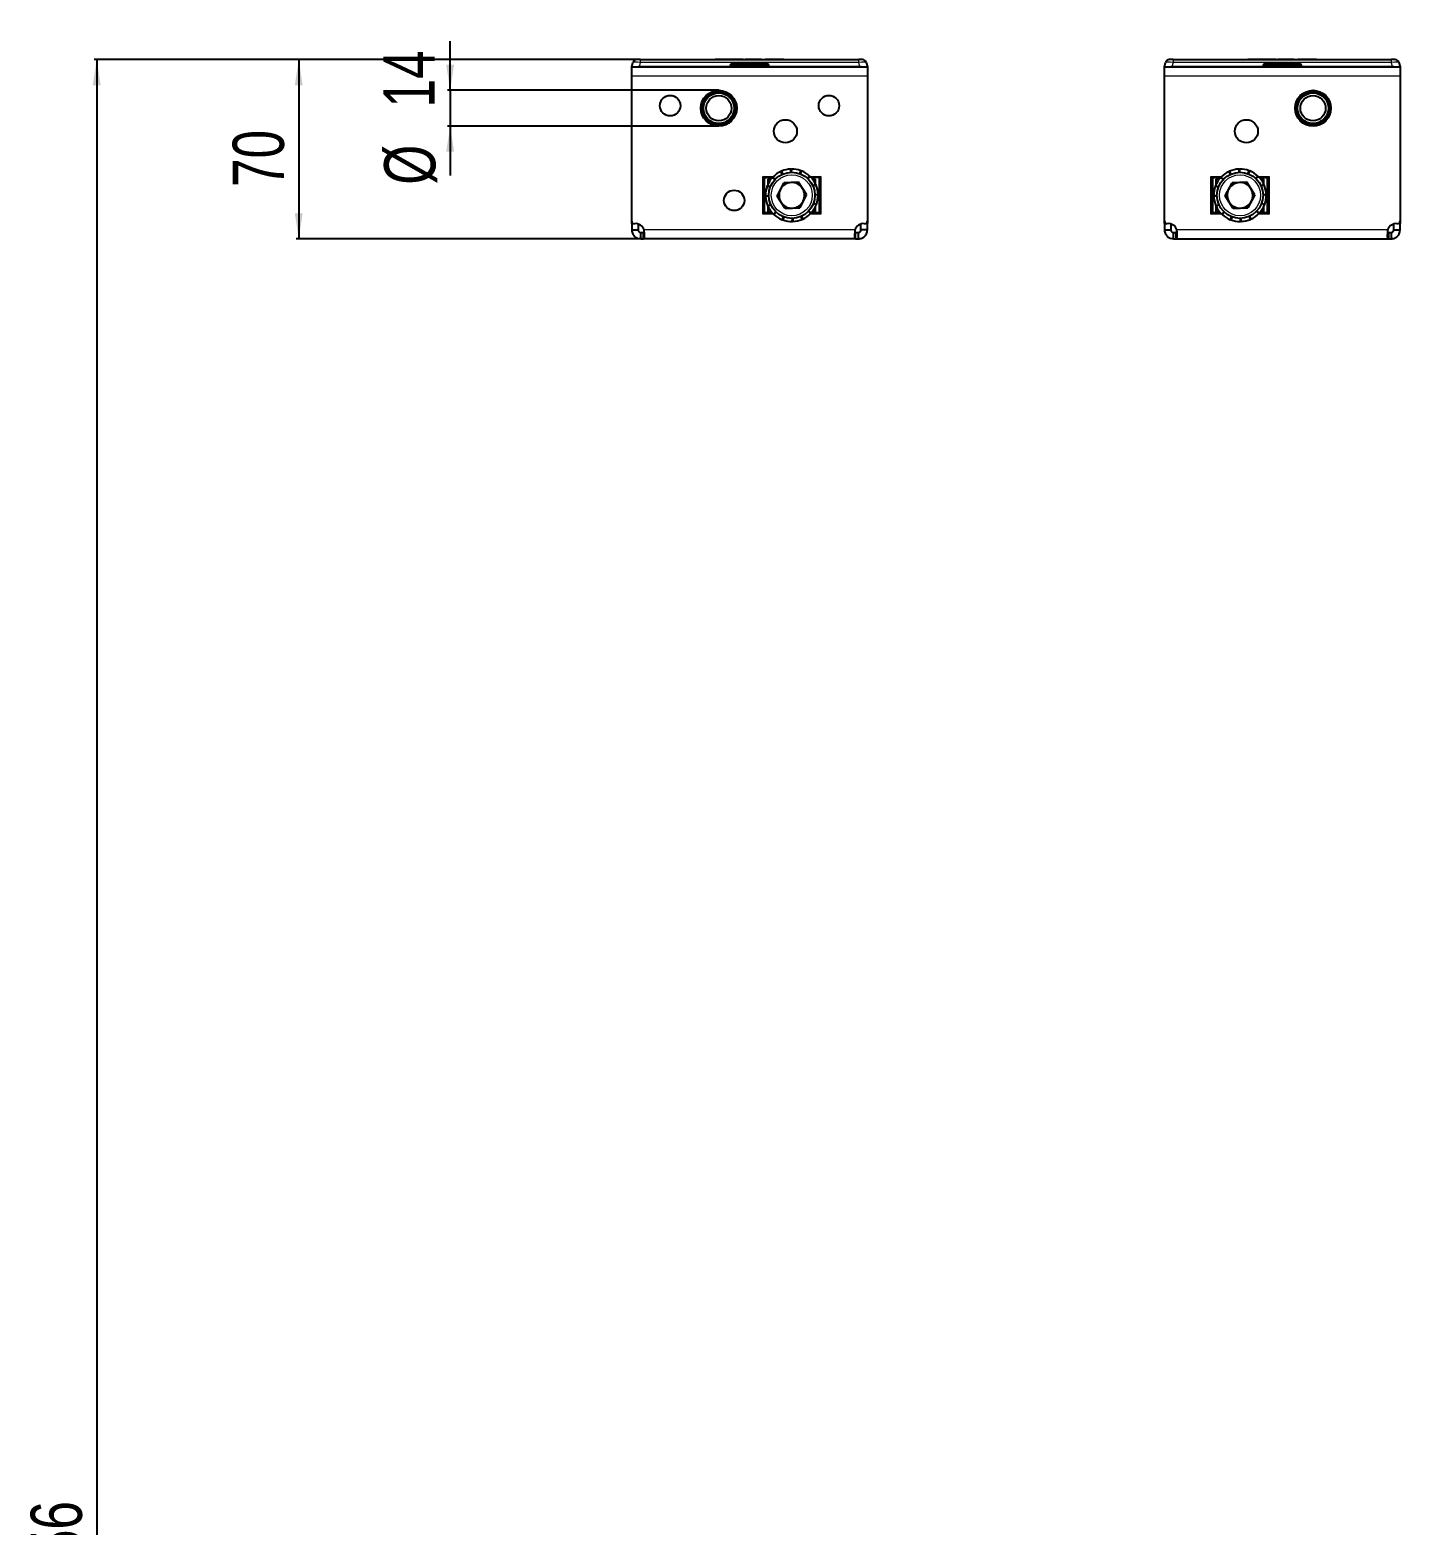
# Model space of a CAD drawing. Header units: millimetres. Extents: x 535 to 3880, y -1571 to 658.
# Drawn here: x 535 to 1070, y -987 to -403 of the extents above; entities that cross this region are included whole.
import ezdxf

# ---------------------------------------------------------------- set-up
doc = ezdxf.new("R2010")
doc.units = ezdxf.units.MM
doc.layers.add('FORMAT', color=7, linetype='Continuous')
doc.styles.add('SLDTEXTSTYLE0', font='TXT', dxfattribs={"width": 0.75})
doc.dimstyles.new('SLDDIMSTYLE0', dxfattribs={"dimtxt": 20, "dimasz": 10, "dimexe": 0, "dimexo": 0.0625, "dimgap": 5, "dimtad": 2, "dimdec": 1, "dimrnd": 1e-09, "dimzin": 12, "dimdsep": 46, "dimtxsty": 'SLDTEXTSTYLE0', "dimsah": 1, "dimcen": 0.09, "dimadec": 0, "dimazin": 3, "dimtfac": 1, "dimtofl": 0, "dimtmove": 0, "dimatfit": 3, "dimfxl": 0, "dimfrac": 2, "dimtolj": 1, "dimtzin": 12, "dimarcsym": 0})
doc.dimstyles.new('SLDDIMSTYLE1', dxfattribs={"dimtxt": 20, "dimasz": 10, "dimexe": 0, "dimexo": 0.0625, "dimgap": 5, "dimtad": 2, "dimdec": 1, "dimrnd": 1e-09, "dimzin": 12, "dimdsep": 46, "dimtxsty": 'SLDTEXTSTYLE0', "dimsah": 1, "dimcen": 0.09, "dimadec": 0, "dimazin": 3, "dimtfac": 1, "dimtmove": 0, "dimatfit": 0, "dimfxl": 0, "dimfrac": 2, "dimtolj": 1, "dimtzin": 12, "dimarcsym": 0})

# ---------------------------------------------------------------- blocks, each defined once
blk = doc.blocks.new('_D_6')
at = {"layer": 'FORMAT'}
for p, q in [((772.3, -414.72), (639.41, -414.72)), ((640.41, -414.72), (640.41, -484.72)), ((774.99, -484.72), (639.41, -484.72))]:
    blk.add_line(p, q, dxfattribs=at)
for points in [[(640.41, -414.72), (638.87, -424.72), (641.94, -424.72)], [(640.41, -484.72), (641.94, -474.72), (638.87, -474.72)]]:
    blk.add_solid(points, dxfattribs=at)
at = {"layer": 'FORMAT', "insert": (614.62, -464.5), "char_height": 20, "attachment_point": 1, "rotation": 90, "style": 'SLDTEXTSTYLE0'}
blk.add_mtext('70', dxfattribs=at)
blk = doc.blocks.new('_D_7')
at = {"layer": 'FORMAT'}
for p, q in [((772.3, -414.72), (560.52, -414.72)), ((561.52, -414.72), (561.52, -1570.72)), ((772.3, -1570.72), (560.52, -1570.72))]:
    blk.add_line(p, q, dxfattribs=at)
for points in [[(561.52, -414.72), (559.98, -424.72), (563.06, -424.72)], [(561.52, -1570.72), (563.06, -1560.72), (559.98, -1560.72)]]:
    blk.add_solid(points, dxfattribs=at)
at = {"layer": 'FORMAT', "insert": (535.74, -1022.28), "char_height": 20, "attachment_point": 1, "rotation": 90, "style": 'SLDTEXTSTYLE0'}
blk.add_mtext('1156', dxfattribs=at)
blk = doc.blocks.new('_D_8')
at = {"layer": 'FORMAT'}
for p, q in [((699.53, -426.72), (699.53, -407.49)), ((804.4, -426.72), (698.53, -426.72)), ((699.53, -426.72), (699.53, -440.72)), ((804.4, -440.72), (698.53, -440.72)), ((699.53, -440.72), (699.53, -459.95))]:
    blk.add_line(p, q, dxfattribs=at)
for points in [[(699.53, -426.72), (701.07, -416.72), (697.99, -416.72)], [(699.53, -440.72), (697.99, -450.72), (701.07, -450.72)]]:
    blk.add_solid(points, dxfattribs=at)
at = {"layer": 'FORMAT', "char_height": 20, "attachment_point": 1, "rotation": 90, "style": 'SLDTEXTSTYLE0'}
for s, insert in [('14', (673.44, -433.42)), ('%%c', (673.75, -463.58))]:
    blk.add_mtext(s, dxfattribs=dict(at, insert=insert))

msp = doc.modelspace()

# ---------------------------------------------------------------- linework, layer by layer
at = {"color": 7, "linetype": 'Continuous', "lineweight": 25}
for p, q in [((802.98, -414.52), (802.98, -414.72)), ((808.64, -414.52), (808.7, -414.52)), ((808.7, -414.52), (808.7, -414.72)), ((808.7, -414.52), (809.83, -414.52)), ((809.83, -414.52), (809.83, -414.72)), ((809.83, -414.52), (812.5, -414.52)), ((812.5, -414.52), (812.5, -414.72)), ((812.5, -414.52), (813.99, -414.52)), ((813.99, -414.52), (813.99, -414.72)), ((814.8, -414.5), (814.8, -414.72)), ((818.27, -414.52), (821.09, -414.52)), ((821.09, -414.52), (821.09, -414.72)), ((822.24, -414.52), (822.24, -414.72)), ((822.49, -414.52), (822.49, -414.72)), ((823.73, -414.52), (823.73, -414.72)), ((824.16, -414.52), (829.41, -414.52)), ((829.84, -414.52), (829.84, -414.72)), ((1010.98, -414.52), (1010.98, -414.72)), ((1016.64, -414.52), (1016.7, -414.52)), ((1016.7, -414.52), (1016.7, -414.72)), ((1016.7, -414.52), (1017.83, -414.52)), ((1017.83, -414.52), (1017.83, -414.72)), ((1017.83, -414.52), (1020.5, -414.52)), ((1020.5, -414.52), (1020.5, -414.72)), ((1020.5, -414.52), (1021.99, -414.52)), ((1021.99, -414.52), (1021.99, -414.72)), ((1022.8, -414.5), (1022.8, -414.72)), ((1026.27, -414.52), (1029.09, -414.52)), ((1029.09, -414.52), (1029.09, -414.72)), ((1030.24, -414.52), (1030.24, -414.72)), ((1030.49, -414.52), (1030.49, -414.72)), ((1031.73, -414.52), (1031.73, -414.72)), ((1032.16, -414.52), (1037.41, -414.52)), ((1037.84, -414.52), (1037.84, -414.72)), ((770.41, -417.52), (770.86, -415.83)), ((770.41, -417.72), (770.41, -417.52)), ((770.41, -421.22), (770.41, -417.72)), ((862.41, -417.72), (770.41, -417.72)), ((773.76, -414.72), (772.31, -414.72)), ((808.91, -417.52), (773.31, -417.52)), ((773.76, -414.72), (859.06, -414.72)), ((808.91, -417.02), (808.91, -417.52)), ((808.91, -417.72), (808.91, -417.52)), ((823.41, -416.52), (809.41, -416.52)), ((823.91, -417.52), (823.91, -417.02)), ((859.51, -417.52), (823.91, -417.52)), ((823.91, -417.72), (823.91, -417.52)), ((860.51, -414.72), (859.06, -414.72)), ((861.96, -415.83), (862.41, -417.52)), ((862.41, -417.52), (862.41, -417.72)), ((862.41, -417.72), (862.41, -421.22)), ((978.41, -417.52), (978.86, -415.83)), ((978.41, -417.72), (978.41, -417.52)), ((978.41, -421.22), (978.41, -417.72)), ((1070.41, -417.72), (978.41, -417.72)), ((981.76, -414.72), (980.31, -414.72)), ((1016.91, -417.52), (981.31, -417.52)), ((981.76, -414.72), (1067.06, -414.72)), ((1016.91, -417.02), (1016.91, -417.52)), ((1016.91, -417.72), (1016.91, -417.52)), ((1031.41, -416.52), (1017.41, -416.52)), ((1031.91, -417.52), (1031.91, -417.02)), ((1067.51, -417.52), (1031.91, -417.52)), ((1031.91, -417.72), (1031.91, -417.52)), ((1068.51, -414.72), (1067.06, -414.72)), ((1069.96, -415.83), (1070.41, -417.52)), ((1070.41, -417.52), (1070.41, -417.72)), ((1070.41, -417.72), (1070.41, -421.22)), ((770.41, -477.82), (770.41, -421.22)), ((862.41, -421.22), (862.41, -477.82)), ((978.41, -477.82), (978.41, -421.22)), ((1070.41, -421.22), (1070.41, -477.82)), ((821.91, -460.72), (821.56, -460.37)), ((821.91, -460.72), (821.91, -474.72)), ((825.43, -460.72), (821.91, -460.72)), ((822.26, -461.07), (821.91, -460.72)), ((826.31, -461.6), (825.39, -460.76)), ((825.57, -460.57), (826.4, -461.51)), ((825.91, -460.97), (825.91, -461.24)), ((829.15, -459.54), (828.63, -458.41)), ((828.86, -458.31), (829.27, -459.49)), ((832.57, -458.73), (832.52, -457.48)), ((832.77, -457.47), (832.7, -458.72)), ((836.04, -459.28), (836.47, -458.11)), ((836.7, -458.2), (836.15, -459.33)), ((839.03, -461.12), (839.88, -460.2)), ((840.06, -460.37), (839.12, -461.21)), ((843.91, -460.72), (840.4, -460.72)), ((844.26, -460.37), (843.91, -460.72)), ((843.91, -460.72), (843.91, -474.72)), ((996.56, -460.37), (996.91, -460.72)), ((996.91, -460.72), (1000.43, -460.72)), ((996.91, -474.72), (996.91, -460.72)), ((996.91, -460.72), (997.26, -461.07)), ((1001.31, -461.61), (1000.39, -460.76)), ((1000.56, -460.58), (1001.39, -461.52)), ((1000.91, -460.97), (1000.91, -461.24)), ((1004.15, -459.55), (1003.63, -458.41)), ((1003.86, -458.31), (1004.26, -459.49)), ((1007.57, -458.73), (1007.52, -457.48)), ((1007.77, -457.47), (1007.69, -458.72)), ((1011.03, -459.28), (1011.47, -458.11)), ((1011.7, -458.2), (1011.15, -459.32)), ((1014.03, -461.12), (1014.88, -460.2)), ((1015.06, -460.37), (1014.12, -461.2)), ((1018.91, -460.72), (1015.4, -460.72)), ((1018.56, -461.07), (1018.91, -460.72)), ((1018.91, -460.72), (1019.26, -460.37)), ((1018.91, -474.72), (1018.91, -460.72)), ((824.47, -464.6), (823.3, -464.16)), ((823.39, -463.93), (824.52, -464.48)), ((823.66, -463.31), (823.66, -461.42)), ((824.83, -461.42), (823.66, -461.42)), ((827.15, -468), (829.79, -462.87)), ((835.55, -462.59), (829.79, -462.87)), ((838.68, -467.44), (835.55, -462.59)), ((842.16, -461.42), (841, -461.42)), ((841.09, -463.96), (842.23, -463.44)), ((842.33, -463.67), (841.14, -464.08)), ((842.16, -463.31), (842.16, -461.42)), ((999.47, -464.6), (998.3, -464.17)), ((998.39, -463.93), (999.52, -464.48)), ((998.66, -463.31), (998.66, -461.42)), ((999.83, -461.42), (998.66, -461.42)), ((1002.14, -467.97), (1004.82, -462.85)), ((1010.58, -462.6), (1004.82, -462.85)), ((1013.68, -467.48), (1010.58, -462.6)), ((1017.16, -461.42), (1016, -461.42)), ((1016.09, -463.96), (1017.22, -463.44)), ((1017.33, -463.66), (1016.14, -464.07)), ((1017.16, -463.31), (1017.16, -461.42)), ((822.66, -467.86), (823.92, -467.94)), ((823.92, -468.06), (822.67, -468.11)), ((823.5, -471.77), (824.68, -471.37)), ((824.73, -471.48), (823.6, -472)), ((823.66, -474.02), (823.66, -472.14)), ((830.27, -472.86), (827.15, -468)), ((830.27, -472.86), (836.04, -472.58)), ((838.68, -467.44), (836.04, -472.58)), ((842.44, -471.51), (841.31, -470.96)), ((841.35, -470.85), (842.52, -471.28)), ((841.91, -467.38), (843.16, -467.33)), ((843.16, -467.58), (841.91, -467.5)), ((842.16, -474.02), (842.16, -472.14)), ((997.66, -467.87), (998.92, -467.94)), ((998.92, -468.07), (997.67, -468.12)), ((998.5, -471.78), (999.68, -471.37)), ((999.74, -471.48), (998.6, -472.01)), ((998.66, -474.02), (998.66, -472.14)), ((1005.24, -472.84), (1002.14, -467.97)), ((1005.24, -472.84), (1011.01, -472.59)), ((1013.68, -467.48), (1011.01, -472.59)), ((1017.44, -471.51), (1016.31, -470.96)), ((1016.35, -470.84), (1017.53, -471.28)), ((1016.91, -467.37), (1018.15, -467.33)), ((1018.16, -467.58), (1016.91, -467.5)), ((1017.16, -474.02), (1017.16, -472.14)), ((770.41, -478.72), (770.41, -477.82)), ((770.41, -478.72), (770.41, -481.22)), ((821.91, -474.72), (821.56, -475.07)), ((822.26, -474.37), (821.91, -474.72)), ((821.91, -474.72), (825.43, -474.72)), ((823.66, -474.02), (824.83, -474.02)), ((825.76, -475.07), (826.7, -474.24)), ((826.8, -474.32), (825.95, -475.24)), ((829.12, -477.24), (829.67, -476.12)), ((829.79, -476.16), (829.35, -477.33)), ((833.05, -477.97), (833.13, -476.72)), ((833.26, -476.72), (833.3, -477.96)), ((836.96, -477.14), (836.56, -475.95)), ((836.67, -475.9), (837.19, -477.04)), ((840.26, -474.87), (839.43, -473.93)), ((839.51, -473.84), (840.43, -474.69)), ((839.91, -474.47), (839.91, -474.21)), ((843.91, -474.72), (840.4, -474.72)), ((841, -474.02), (842.16, -474.02)), ((843.91, -474.72), (843.56, -474.37)), ((844.26, -475.07), (843.91, -474.72)), ((862.41, -477.82), (862.41, -478.72)), ((862.41, -481.22), (862.41, -478.72)), ((978.41, -478.72), (978.41, -477.82)), ((978.41, -478.72), (978.41, -481.22)), ((996.56, -475.07), (996.91, -474.72)), ((996.91, -474.72), (997.26, -474.37)), ((1000.43, -474.72), (996.91, -474.72)), ((998.66, -474.02), (999.83, -474.02)), ((1000.77, -475.07), (1001.71, -474.24)), ((1001.8, -474.33), (1000.95, -475.24)), ((1004.13, -477.25), (1004.67, -476.12)), ((1004.79, -476.16), (1004.36, -477.34)), ((1008.06, -477.97), (1008.13, -476.72)), ((1008.26, -476.71), (1008.31, -477.96)), ((1011.97, -477.13), (1011.56, -475.95)), ((1011.67, -475.9), (1012.2, -477.03)), ((1015.26, -474.87), (1014.43, -473.93)), ((1014.52, -473.84), (1015.43, -474.68)), ((1014.91, -474.47), (1014.91, -474.2)), ((1015.4, -474.72), (1018.91, -474.72)), ((1016, -474.02), (1017.16, -474.02)), ((1018.56, -474.37), (1018.91, -474.72)), ((1018.91, -474.72), (1019.26, -475.07)), ((1070.41, -477.82), (1070.41, -478.72)), ((1070.41, -481.22), (1070.41, -478.72)), ((770.41, -481.22), (772.91, -481.22)), ((772.91, -478.94), (772.91, -481.22)), ((773.91, -484.72), (773.91, -482.22)), ((773.91, -482.22), (775, -482.22)), ((775, -484.72), (775, -482.22)), ((857.83, -484.72), (857.83, -482.22)), ((857.83, -482.22), (858.91, -482.22)), ((858.91, -484.72), (858.91, -482.22)), ((859.91, -481.22), (859.91, -478.94)), ((862.41, -481.22), (859.91, -481.22)), ((978.41, -481.22), (980.91, -481.22)), ((980.91, -478.94), (980.91, -481.22)), ((981.91, -484.72), (981.91, -482.22)), ((981.91, -482.22), (983, -482.22)), ((983, -484.72), (983, -482.22)), ((1065.83, -482.22), (1065.83, -484.72)), ((1065.83, -482.22), (1066.91, -482.22)), ((1066.91, -482.22), (1066.91, -484.72)), ((1067.91, -481.22), (1067.91, -478.94)), ((1067.91, -481.22), (1070.41, -481.22)), ((773.91, -484.72), (775, -484.72)), ((857.83, -484.72), (775, -484.72)), ((857.83, -484.72), (858.91, -484.72)), ((981.91, -484.72), (983, -484.72)), ((983, -484.72), (1065.83, -484.72)), ((1065.83, -484.72), (1066.91, -484.72))]:
    msp.add_line(p, q, dxfattribs=at)
at = {"color": 8, "linetype": 'Continuous', "lineweight": 18}
for p, q in [((805.1, -414.52), (805.1, -414.72)), ((815.9, -414.52), (815.9, -414.72)), ((818.27, -414.52), (818.27, -414.72)), ((824.16, -414.52), (824.16, -414.72)), ((829.41, -414.52), (829.41, -414.72)), ((1013.1, -414.52), (1013.1, -414.72)), ((1023.9, -414.52), (1023.9, -414.72)), ((1026.27, -414.52), (1026.27, -414.72)), ((1032.16, -414.52), (1032.16, -414.72)), ((1037.41, -414.52), (1037.41, -414.72)), ((773.76, -415.83), (773.31, -417.52)), ((773.76, -414.72), (773.76, -415.83)), ((859.06, -415.83), (773.76, -415.83)), ((809.41, -417.02), (808.91, -417.02)), ((809.41, -417.02), (809.41, -416.52)), ((809.41, -417.02), (809.41, -417.72)), ((823.41, -417.02), (809.41, -417.02)), ((823.41, -417.02), (823.41, -416.52)), ((823.41, -417.02), (823.91, -417.02)), ((823.41, -417.72), (823.41, -417.02)), ((859.06, -415.83), (859.06, -414.72)), ((859.51, -417.52), (859.06, -415.83)), ((981.76, -415.83), (981.31, -417.52)), ((981.76, -414.72), (981.76, -415.83)), ((1067.06, -415.83), (981.76, -415.83)), ((1017.41, -417.02), (1016.91, -417.02)), ((1017.41, -417.02), (1017.41, -416.52)), ((1017.41, -417.02), (1017.41, -417.72)), ((1031.41, -417.02), (1017.41, -417.02)), ((1031.41, -417.02), (1031.41, -416.52)), ((1031.41, -417.72), (1031.41, -417.02)), ((1031.41, -417.02), (1031.91, -417.02)), ((1067.06, -415.83), (1067.06, -414.72)), ((1067.51, -417.52), (1067.06, -415.83)), ((862.41, -421.22), (770.41, -421.22)), ((1070.41, -421.22), (978.41, -421.22)), ((821.56, -475.07), (821.56, -460.37)), ((821.56, -460.37), (825.77, -460.37)), ((825.11, -461.07), (822.26, -461.07)), ((822.26, -461.07), (822.26, -474.37)), ((839.72, -460.37), (844.26, -460.37)), ((843.56, -474.37), (843.56, -460.72)), ((844.26, -460.37), (844.26, -475.07)), ((996.56, -475.07), (996.56, -460.37)), ((996.56, -460.37), (1000.77, -460.37)), ((1000.11, -461.07), (997.26, -461.07)), ((997.26, -461.07), (997.26, -474.37)), ((1014.72, -460.37), (1015.06, -460.37)), ((1015.06, -460.37), (1019.26, -460.37)), ((1018.56, -461.07), (1015.71, -461.07)), ((1018.56, -474.37), (1018.56, -461.07)), ((1019.26, -460.37), (1019.26, -475.07)), ((770.97, -478.72), (770.41, -478.72)), ((826.1, -475.07), (821.56, -475.07)), ((822.26, -474.37), (825.11, -474.37)), ((844.26, -475.07), (840.06, -475.07)), ((840.71, -474.37), (843.56, -474.37)), ((862.41, -478.72), (861.85, -478.72)), ((978.97, -478.72), (978.41, -478.72)), ((1000.77, -475.07), (996.56, -475.07)), ((997.26, -474.37), (1000.11, -474.37)), ((1001.11, -475.07), (1000.77, -475.07)), ((1019.26, -475.07), (1015.06, -475.07)), ((1015.71, -474.37), (1018.56, -474.37)), ((1070.41, -478.72), (1069.85, -478.72)), ((857.58, -481.22), (775.24, -481.22)), ((1065.58, -481.22), (983.24, -481.22))]:
    msp.add_line(p, q, dxfattribs=at)
at = {"color": 7, "linetype": 'Continuous', "lineweight": 25}
for centre, radius in [((785.41, -432.72), 4), ((804.41, -433.72), 7), ((804.41, -433.72), 6.5), ((804.41, -433.72), 6), ((804.41, -433.72), 4.92), ((847.41, -432.72), 4), ((1036.41, -433.72), 7), ((1036.41, -433.72), 6.5), ((1036.41, -433.72), 6), ((1036.41, -433.72), 4.93), ((830.41, -442.72), 4.5), ((1010.41, -442.72), 4.5), ((832.91, -467.72), 9), ((1007.91, -467.72), 9), ((810.41, -469.72), 4)]:
    msp.add_circle(centre, radius, dxfattribs=at)
at = {"color": 8, "linetype": 'Continuous', "lineweight": 18}
for centre, radius in [((804.41, -433.72), 6.25), ((1036.41, -433.72), 6.25), ((832.91, -467.72), 8), ((1007.91, -467.72), 8)]:
    msp.add_circle(centre, radius, dxfattribs=at)
at = {"color": 7, "linetype": 'Continuous', "lineweight": 25}
for centre, radius, start, end in [((772.31, -416.22), 1.5, 90, 165), ((809.41, -417.02), 0.5, 90, 180), ((823.41, -417.02), 0.5, 0, 90), ((860.51, -416.22), 1.5, 15, 90), ((980.31, -416.22), 1.5, 90, 165), ((1017.41, -417.02), 0.5, 90, 180), ((1031.41, -417.02), 0.5, 0, 90), ((1068.51, -416.22), 1.5, 15, 90), ((832.91, -467.72), 10.25, 137.18282, 158.28692), ((832.91, -467.72), 10.25, 114.68282, 135.78692), ((832.91, -467.72), 10.25, 92.18282, 113.28692), ((832.91, -467.72), 10.25, 69.68282, 90.78692), ((832.91, -467.72), 10.25, 47.18282, 68.28692), ((832.91, -467.72), 10.25, 24.68282, 45.78692), ((1007.91, -467.72), 10.25, 137.21037, 158.31447), ((1007.91, -467.72), 10.25, 114.71037, 135.81447), ((1007.91, -467.72), 10.25, 92.21037, 113.31447), ((1007.91, -467.72), 10.25, 69.71037, 90.81447), ((1007.91, -467.72), 10.25, 47.21037, 68.31447), ((1007.91, -467.72), 10.25, 24.71037, 45.81447), ((832.91, -467.72), 10.25, 159.68282, 180.78692), ((832.91, -467.72), 5, 152.78777, 212.78777), ((832.91, -467.72), 5, 92.78777, 152.78777), ((832.91, -467.72), 5, 32.78777, 92.78777), ((832.91, -467.72), 5, 332.78777, 32.78777), ((832.91, -467.72), 10.25, 2.18282, 23.28692), ((1007.91, -467.72), 10.25, 159.71037, 180.81447), ((1007.91, -467.72), 5, 152.43345, 212.43345), ((1007.91, -467.72), 5, 92.43345, 152.43345), ((1007.91, -467.72), 5, 32.43345, 92.43345), ((1007.91, -467.72), 5, 332.43345, 32.43345), ((1007.91, -467.72), 10.25, 2.21037, 23.31447), ((832.91, -467.72), 10.25, 182.18282, 203.28692), ((832.91, -467.72), 10.25, 204.68282, 225.78692), ((832.91, -467.72), 5, 212.78777, 272.78777), ((832.91, -467.72), 5, 272.78777, 332.78777), ((832.91, -467.72), 10.25, 317.18282, 338.28692), ((832.91, -467.72), 10.25, 339.68282, 0.78692), ((1007.91, -467.72), 10.25, 182.21037, 203.31447), ((1007.91, -467.72), 10.25, 204.71037, 225.81447), ((1007.91, -467.72), 5, 212.43345, 272.43345), ((1007.91, -467.72), 5, 272.43345, 332.43345), ((1007.91, -467.72), 10.25, 317.21037, 338.31447), ((1007.91, -467.72), 10.25, 339.71037, 0.81447), ((771.41, -477.82), 1, 180, 276.37937), ((771.91, -482.29), 3.5, 17.82529, 96.37937), ((832.91, -467.72), 10.25, 227.18282, 248.28692), ((832.91, -467.72), 10.25, 249.68282, 270.78692), ((832.91, -467.72), 10.25, 272.18282, 293.28692), ((832.91, -467.72), 10.25, 294.68282, 315.78692), ((860.91, -482.29), 3.5, 83.62063, 162.17471), ((861.41, -477.82), 1, 263.62063, 0), ((979.41, -477.82), 1, 180, 276.37937), ((979.91, -482.29), 3.5, 17.82529, 96.37937), ((1007.91, -467.72), 10.25, 227.21037, 248.31447), ((1007.91, -467.72), 10.25, 249.71037, 270.81447), ((1007.91, -467.72), 10.25, 272.21037, 293.31447), ((1007.91, -467.72), 10.25, 294.71037, 315.81447), ((1068.91, -482.29), 3.5, 83.62063, 162.17471), ((1069.41, -477.82), 1, 263.62063, 0)]:
    msp.add_arc(centre, radius, start, end, dxfattribs=at)
at = {"color": 8, "linetype": 'Continuous', "lineweight": 18}
for centre, major_axis, start_param, end_param in [((773.87, -416.22), (3, -0.38), 1.621093, 3.124852), ((858.96, -416.22), (3, 0.38), 0.016741, 1.520499), ((981.87, -416.22), (3, -0.38), 1.621093, 3.124852), ((1066.96, -416.22), (3, 0.38), 0.016741, 1.520499)]:
    msp.add_ellipse(centre, major_axis=major_axis, ratio=0.123038, start_param=start_param, end_param=end_param, dxfattribs=at)
at = {"color": 7, "linetype": 'Continuous', "lineweight": 25}
for centre, major_axis, start_param, end_param in [((770.41, -429.11), (3.1, 11.57), 0.067037, 0.253072), ((862.41, -429.11), (-3.1, 11.57), 6.030113, 6.216148), ((978.41, -429.11), (3.1, 11.57), 0.067037, 0.253072), ((1070.41, -429.11), (-3.1, 11.57), 6.030113, 6.216148)]:
    msp.add_ellipse(centre, major_axis=major_axis, ratio=0.250563, start_param=start_param, end_param=end_param, dxfattribs=at)
for points, knots in [([(802.98, -414.52), (803.35, -414.52), (804.04, -414.52), (804.76, -414.52), (805.1, -414.52)], [0, 0, 0, 0, 0.5368, 1, 1, 1, 1]), ([(805.1, -414.52), (805.6, -414.52), (806.53, -414.52), (807.72, -414.52), (808.45, -414.52), (808.63, -414.52), (808.64, -414.52)], [0, 0, 0, 0, 0.381983, 0.713352, 0.984017, 1, 1, 1, 1]), ([(814.82, -414.52), (814.81, -414.52), (814.78, -414.52), (814.94, -414.52), (815.31, -414.52), (815.69, -414.52), (815.9, -414.52)], [0, 0, 0, 0, 0.061615, 0.333035, 0.637399, 1, 1, 1, 1]), ([(815.9, -414.52), (816.06, -414.52), (816.42, -414.52), (817.22, -414.52), (817.85, -414.52), (818.27, -414.52)], [0, 0, 0, 0, 0.216742, 0.489643, 1, 1, 1, 1]), ([(822.49, -414.52), (822.54, -414.52), (822.65, -414.52), (822.95, -414.52), (823.24, -414.52), (823.44, -414.52), (823.51, -414.52)], [0, 0, 0, 0, 0.255277, 0.538303, 0.854078, 1, 1, 1, 1]), ([(822.67, -414.52), (822.78, -414.52), (823.02, -414.52), (823.33, -414.52), (823.5, -414.52), (823.51, -414.52)], [0, 0, 0, 0, 0.466249, 0.997338, 1, 1, 1, 1]), ([(823.73, -414.52), (823.73, -414.52), (823.75, -414.52), (823.87, -414.52), (824.01, -414.52), (824.11, -414.52), (824.16, -414.52)], [0, 0, 0, 0, 0.285248, 0.560563, 0.777151, 1, 1, 1, 1]), ([(829.41, -414.52), (829.47, -414.52), (829.6, -414.52), (829.74, -414.52), (829.82, -414.52), (829.83, -414.52), (829.84, -414.52)], [0, 0, 0, 0, 0.281303, 0.555629, 0.773878, 1, 1, 1, 1]), ([(1010.98, -414.52), (1011.35, -414.52), (1012.04, -414.52), (1012.76, -414.52), (1013.1, -414.52)], [0, 0, 0, 0, 0.5368, 1, 1, 1, 1]), ([(1013.1, -414.52), (1013.6, -414.52), (1014.53, -414.52), (1015.72, -414.52), (1016.45, -414.52), (1016.63, -414.52), (1016.64, -414.52)], [0, 0, 0, 0, 0.381983, 0.713352, 0.984017, 1, 1, 1, 1]), ([(1022.82, -414.52), (1022.81, -414.52), (1022.78, -414.52), (1022.94, -414.52), (1023.31, -414.52), (1023.69, -414.52), (1023.9, -414.52)], [0, 0, 0, 0, 0.0616147, 0.3330353, 0.6373994, 1, 1, 1, 1]), ([(1023.9, -414.52), (1024.06, -414.52), (1024.42, -414.52), (1025.22, -414.52), (1025.85, -414.52), (1026.27, -414.52)], [0, 0, 0, 0, 0.216742, 0.489643, 1, 1, 1, 1]), ([(1030.49, -414.52), (1030.54, -414.52), (1030.65, -414.52), (1030.95, -414.52), (1031.24, -414.52), (1031.44, -414.52), (1031.51, -414.52)], [0, 0, 0, 0, 0.255277, 0.538303, 0.854078, 1, 1, 1, 1]), ([(1030.67, -414.52), (1030.78, -414.52), (1031.02, -414.52), (1031.33, -414.52), (1031.5, -414.52), (1031.51, -414.52)], [0, 0, 0, 0, 0.466249, 0.997338, 1, 1, 1, 1]), ([(1031.73, -414.52), (1031.73, -414.52), (1031.75, -414.52), (1031.87, -414.52), (1032.01, -414.52), (1032.11, -414.52), (1032.16, -414.52)], [0, 0, 0, 0, 0.2852483, 0.5605631, 0.7771515, 1, 1, 1, 1]), ([(1037.41, -414.52), (1037.47, -414.52), (1037.6, -414.52), (1037.74, -414.52), (1037.82, -414.52), (1037.83, -414.52), (1037.84, -414.52)], [0, 0, 0, 0, 0.281303, 0.555629, 0.773878, 1, 1, 1, 1]), ([(825.39, -460.76), (825.42, -460.72), (825.46, -460.68), (825.52, -460.62), (825.55, -460.59), (825.57, -460.57)], [0, 0, 0, 0, 0.499981, 0.749988, 1, 1, 1, 1]), ([(828.63, -458.41), (828.67, -458.39), (828.73, -458.36), (828.8, -458.33), (828.84, -458.31), (828.86, -458.31)], [0, 0, 0, 0, 0.499981, 0.749988, 1, 1, 1, 1]), ([(832.52, -457.48), (832.56, -457.48), (832.63, -457.48), (832.71, -457.47), (832.75, -457.47), (832.77, -457.47)], [0, 0, 0, 0, 0.499981, 0.749988, 1, 1, 1, 1]), ([(836.47, -458.11), (836.51, -458.12), (836.57, -458.15), (836.65, -458.18), (836.69, -458.19), (836.7, -458.2)], [0, 0, 0, 0, 0.499981, 0.749988, 1, 1, 1, 1]), ([(839.88, -460.2), (839.91, -460.23), (839.96, -460.27), (840.02, -460.33), (840.05, -460.36), (840.06, -460.37)], [0, 0, 0, 0, 0.499981, 0.749988, 1, 1, 1, 1]), ([(1000.39, -460.76), (1000.42, -460.73), (1000.46, -460.68), (1000.52, -460.62), (1000.55, -460.59), (1000.56, -460.58)], [0, 0, 0, 0, 0.499981, 0.749988, 1, 1, 1, 1]), ([(1003.63, -458.41), (1003.67, -458.39), (1003.72, -458.37), (1003.8, -458.33), (1003.84, -458.32), (1003.86, -458.31)], [0, 0, 0, 0, 0.499981, 0.749988, 1, 1, 1, 1]), ([(1007.52, -457.48), (1007.56, -457.48), (1007.62, -457.48), (1007.7, -457.47), (1007.75, -457.47), (1007.77, -457.47)], [0, 0, 0, 0, 0.499981, 0.749988, 1, 1, 1, 1]), ([(1011.47, -458.11), (1011.51, -458.12), (1011.56, -458.14), (1011.64, -458.17), (1011.68, -458.19), (1011.7, -458.2)], [0, 0, 0, 0, 0.499981, 0.749988, 1, 1, 1, 1]), ([(1014.88, -460.2), (1014.91, -460.23), (1014.95, -460.27), (1015.01, -460.33), (1015.04, -460.36), (1015.06, -460.37)], [0, 0, 0, 0, 0.499981, 0.749988, 1, 1, 1, 1]), ([(823.3, -464.16), (823.31, -464.12), (823.34, -464.07), (823.37, -463.99), (823.38, -463.95), (823.39, -463.93)], [0, 0, 0, 0, 0.499981, 0.749988, 1, 1, 1, 1]), ([(842.23, -463.44), (842.24, -463.48), (842.27, -463.54), (842.3, -463.61), (842.32, -463.65), (842.33, -463.67)], [0, 0, 0, 0, 0.499981, 0.749988, 1, 1, 1, 1]), ([(998.3, -464.17), (998.31, -464.13), (998.33, -464.07), (998.37, -463.99), (998.38, -463.95), (998.39, -463.93)], [0, 0, 0, 0, 0.499981, 0.749988, 1, 1, 1, 1]), ([(1017.22, -463.44), (1017.24, -463.47), (1017.27, -463.53), (1017.3, -463.61), (1017.32, -463.65), (1017.33, -463.66)], [0, 0, 0, 0, 0.499981, 0.749988, 1, 1, 1, 1]), ([(822.67, -468.11), (822.67, -468.07), (822.67, -468.01), (822.66, -467.92), (822.66, -467.88), (822.66, -467.86)], [0, 0, 0, 0, 0.499981, 0.749988, 1, 1, 1, 1]), ([(823.6, -472), (823.58, -471.96), (823.56, -471.91), (823.52, -471.83), (823.51, -471.79), (823.5, -471.77)], [0, 0, 0, 0, 0.499981, 0.749988, 1, 1, 1, 1]), ([(842.52, -471.28), (842.51, -471.32), (842.49, -471.38), (842.46, -471.46), (842.44, -471.49), (842.44, -471.51)], [0, 0, 0, 0, 0.4999808, 0.7499881, 1, 1, 1, 1]), ([(843.16, -467.33), (843.16, -467.37), (843.16, -467.44), (843.16, -467.52), (843.16, -467.56), (843.16, -467.58)], [0, 0, 0, 0, 0.499981, 0.749988, 1, 1, 1, 1]), ([(997.67, -468.12), (997.67, -468.08), (997.67, -468.01), (997.66, -467.93), (997.66, -467.89), (997.66, -467.87)], [0, 0, 0, 0, 0.499981, 0.749988, 1, 1, 1, 1]), ([(998.6, -472.01), (998.58, -471.97), (998.56, -471.91), (998.52, -471.84), (998.51, -471.8), (998.5, -471.78)], [0, 0, 0, 0, 0.4999808, 0.7499881, 1, 1, 1, 1]), ([(1017.53, -471.28), (1017.51, -471.31), (1017.49, -471.37), (1017.46, -471.45), (1017.44, -471.49), (1017.44, -471.51)], [0, 0, 0, 0, 0.499981, 0.749988, 1, 1, 1, 1]), ([(1018.15, -467.33), (1018.16, -467.37), (1018.16, -467.43), (1018.16, -467.51), (1018.16, -467.56), (1018.16, -467.58)], [0, 0, 0, 0, 0.499981, 0.749988, 1, 1, 1, 1]), ([(825.95, -475.24), (825.92, -475.21), (825.87, -475.17), (825.81, -475.11), (825.78, -475.08), (825.76, -475.07)], [0, 0, 0, 0, 0.499981, 0.749988, 1, 1, 1, 1]), ([(829.35, -477.33), (829.31, -477.32), (829.26, -477.3), (829.18, -477.27), (829.14, -477.25), (829.12, -477.24)], [0, 0, 0, 0, 0.4999808, 0.7499881, 1, 1, 1, 1]), ([(833.3, -477.96), (833.26, -477.97), (833.2, -477.97), (833.12, -477.97), (833.07, -477.97), (833.05, -477.97)], [0, 0, 0, 0, 0.4999808, 0.7499881, 1, 1, 1, 1]), ([(837.19, -477.04), (837.16, -477.05), (837.1, -477.08), (837.02, -477.11), (836.98, -477.13), (836.96, -477.14)], [0, 0, 0, 0, 0.4999808, 0.7499881, 1, 1, 1, 1]), ([(840.43, -474.69), (840.4, -474.72), (840.36, -474.76), (840.3, -474.82), (840.27, -474.85), (840.26, -474.87)], [0, 0, 0, 0, 0.4999808, 0.7499881, 1, 1, 1, 1]), ([(1000.95, -475.24), (1000.92, -475.22), (1000.87, -475.17), (1000.81, -475.12), (1000.78, -475.09), (1000.77, -475.07)], [0, 0, 0, 0, 0.499981, 0.749988, 1, 1, 1, 1]), ([(1004.36, -477.34), (1004.32, -477.32), (1004.26, -477.3), (1004.18, -477.27), (1004.14, -477.25), (1004.13, -477.25)], [0, 0, 0, 0, 0.499981, 0.749988, 1, 1, 1, 1]), ([(1008.31, -477.96), (1008.27, -477.97), (1008.2, -477.97), (1008.12, -477.97), (1008.08, -477.97), (1008.06, -477.97)], [0, 0, 0, 0, 0.499981, 0.749988, 1, 1, 1, 1]), ([(1012.2, -477.03), (1012.16, -477.05), (1012.1, -477.08), (1012.03, -477.11), (1011.99, -477.13), (1011.97, -477.13)], [0, 0, 0, 0, 0.499981, 0.749988, 1, 1, 1, 1]), ([(1015.43, -474.68), (1015.41, -474.71), (1015.36, -474.76), (1015.31, -474.82), (1015.28, -474.85), (1015.26, -474.87)], [0, 0, 0, 0, 0.499981, 0.749988, 1, 1, 1, 1]), ([(770.41, -481.22), (770.44, -481.54), (770.48, -482.13), (770.88, -483.07), (771.6, -483.94), (772.69, -484.6), (773.5, -484.68), (773.91, -484.72)], [0, 0, 0, 0, 0.17084, 0.319217, 0.548103, 0.767822, 1, 1, 1, 1]), ([(772.91, -481.22), (772.92, -481.31), (772.93, -481.48), (773.03, -481.7), (773.14, -481.87), (773.27, -482), (773.41, -482.09), (773.64, -482.2), (773.8, -482.21), (773.91, -482.22)], [0, 0, 0, 0, 0.154359, 0.287283, 0.400435, 0.496544, 0.604314, 0.723151, 1, 1, 1, 1]), ([(775, -484.72), (775.05, -484.7), (775.15, -484.67), (775.3, -484.39), (775.4, -483.93), (775.42, -483.3), (775.4, -482.68), (775.34, -481.98), (775.28, -481.48), (775.24, -481.22)], [0, 0, 0, 0, 0.144067, 0.271276, 0.474907, 0.597997, 0.726338, 0.860245, 1, 1, 1, 1]), ([(857.58, -481.22), (857.55, -481.52), (857.49, -482.07), (857.43, -482.97), (857.4, -483.85), (857.54, -484.58), (857.73, -484.67), (857.83, -484.72)], [0, 0, 0, 0, 0.16069, 0.301312, 0.521951, 0.753573, 1, 1, 1, 1]), ([(858.91, -482.22), (859.04, -482.21), (859.25, -482.19), (859.52, -482.03), (859.7, -481.85), (859.82, -481.67), (859.9, -481.45), (859.91, -481.3), (859.91, -481.22)], [0, 0, 0, 0, 0.296302, 0.497469, 0.615497, 0.73607, 0.863114, 1, 1, 1, 1]), ([(858.91, -484.72), (859.37, -484.67), (860.17, -484.58), (861.08, -484.01), (861.67, -483.41), (862.08, -482.78), (862.36, -482.04), (862.39, -481.5), (862.41, -481.22)], [0, 0, 0, 0, 0.254149, 0.448213, 0.574908, 0.708872, 0.850468, 1, 1, 1, 1]), ([(978.41, -481.22), (978.44, -481.54), (978.48, -482.13), (978.88, -483.07), (979.6, -483.94), (980.69, -484.6), (981.5, -484.68), (981.91, -484.72)], [0, 0, 0, 0, 0.17084, 0.319217, 0.548103, 0.767822, 1, 1, 1, 1]), ([(980.91, -481.22), (980.92, -481.31), (980.93, -481.48), (981.03, -481.7), (981.14, -481.87), (981.27, -482), (981.41, -482.09), (981.64, -482.2), (981.8, -482.21), (981.91, -482.22)], [0, 0, 0, 0, 0.1543587, 0.2872828, 0.4004353, 0.4965437, 0.6043139, 0.7231511, 1, 1, 1, 1]), ([(983, -484.72), (983.05, -484.7), (983.15, -484.67), (983.3, -484.39), (983.4, -483.93), (983.42, -483.3), (983.4, -482.68), (983.34, -481.98), (983.28, -481.48), (983.24, -481.22)], [0, 0, 0, 0, 0.144067, 0.271276, 0.474907, 0.597997, 0.726338, 0.860245, 1, 1, 1, 1]), ([(1065.58, -481.22), (1065.55, -481.52), (1065.49, -482.07), (1065.43, -482.97), (1065.4, -483.85), (1065.54, -484.58), (1065.73, -484.67), (1065.83, -484.72)], [0, 0, 0, 0, 0.16069, 0.301312, 0.521951, 0.753573, 1, 1, 1, 1]), ([(1066.91, -482.22), (1067.04, -482.21), (1067.25, -482.19), (1067.52, -482.03), (1067.7, -481.85), (1067.82, -481.67), (1067.9, -481.45), (1067.91, -481.3), (1067.91, -481.22)], [0, 0, 0, 0, 0.296302, 0.497469, 0.615497, 0.73607, 0.863114, 1, 1, 1, 1]), ([(1066.91, -484.72), (1067.37, -484.67), (1068.17, -484.58), (1069.08, -484.01), (1069.67, -483.41), (1070.08, -482.78), (1070.36, -482.04), (1070.39, -481.5), (1070.41, -481.22)], [0, 0, 0, 0, 0.254149, 0.448213, 0.574908, 0.708872, 0.850468, 1, 1, 1, 1])]:
    msp.add_open_spline(points, degree=3, knots=knots, dxfattribs=at)
at = {"color": 8, "linetype": 'Continuous', "lineweight": 18}
for points, knots in [([(825.91, -460.97), (825.91, -460.97), (825.91, -460.97), (825.89, -460.98), (825.85, -461), (825.8, -461.02), (825.74, -461.04), (825.66, -461.06), (825.6, -461.07), (825.56, -461.07)], [0, 0, 0, 0, 0.114765, 0.239215, 0.374136, 0.520145, 0.663765, 0.791408, 1, 1, 1, 1]), ([(1000.56, -461.07), (1000.6, -461.07), (1000.66, -461.06), (1000.74, -461.04), (1000.8, -461.02), (1000.85, -461), (1000.89, -460.98), (1000.91, -460.97), (1000.91, -460.97), (1000.91, -460.97)], [0, 0, 0, 0, 0.208592, 0.336235, 0.479855, 0.625864, 0.760785, 0.885235, 1, 1, 1, 1]), ([(840.26, -474.37), (840.22, -474.37), (840.16, -474.38), (840.08, -474.4), (840.02, -474.42), (839.97, -474.44), (839.94, -474.46), (839.92, -474.47), (839.91, -474.47), (839.91, -474.47)], [0, 0, 0, 0, 0.208592, 0.336235, 0.479855, 0.625864, 0.760785, 0.885235, 1, 1, 1, 1]), ([(1014.91, -474.47), (1014.91, -474.47), (1014.92, -474.47), (1014.94, -474.46), (1014.97, -474.44), (1015.02, -474.42), (1015.08, -474.4), (1015.16, -474.38), (1015.22, -474.37), (1015.26, -474.37)], [0, 0, 0, 0, 0.114765, 0.239215, 0.374136, 0.520145, 0.663765, 0.791408, 1, 1, 1, 1])]:
    msp.add_open_spline(points, degree=3, knots=knots, dxfattribs=at)

# ---------------------------------------------------------------- dimensions: what is measured, and where the dimension line sits
at = {"layer": 'FORMAT'}
dim = msp.add_linear_dim(base=(699.53, -440.72), p1=(804.41, -426.72), p2=(804.41, -440.72), angle=90, text='%%c<>', dimstyle='SLDDIMSTYLE1', dxfattribs=at)
dim.commit()
dim.dimension.update_dxf_attribs({"geometry": '_D_8', "text_midpoint": (699.53, -433.72), "dimtype": 160})
for base, p2, picture, middle in [((561.52, -1570.72), (772.31, -1570.72), '_D_7', (561.52, -992.72)), ((640.41, -484.72), (775, -484.72), '_D_6', (640.41, -449.72))]:
    dim = msp.add_linear_dim(base=base, p1=(772.31, -414.72), p2=p2, angle=90, dimstyle='SLDDIMSTYLE0', dxfattribs=at)
    dim.commit()
    dim.dimension.update_dxf_attribs({"geometry": picture, "text_midpoint": middle, "dimtype": 160})

doc.saveas('drawing.dxf')
